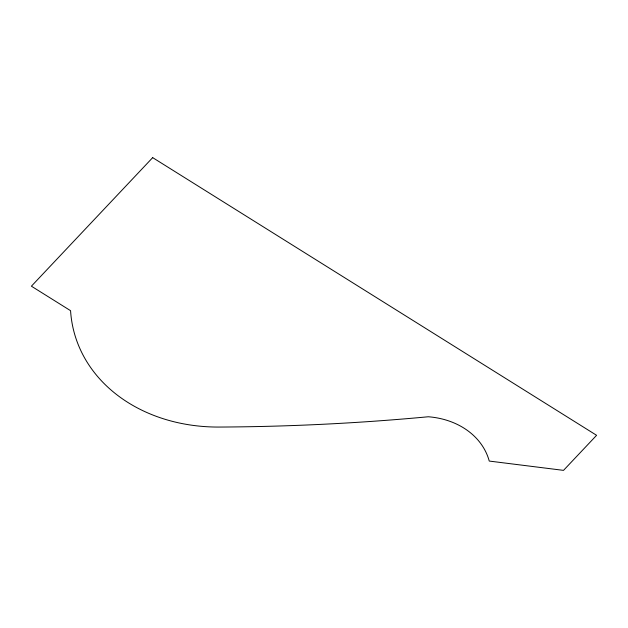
<?xml version="1.0" encoding="UTF-8"?>
<svg xmlns="http://www.w3.org/2000/svg" width="628" height="628" viewBox="0 0 628 628"><rect width="100%" height="100%" fill="white"/><g stroke="black" fill="none" stroke-linecap="round" stroke-linejoin="round"><path stroke-width="0.94" d="M152.683 157.636L31.4 286.187L70.572 310.687A164.191 133.999 -13.3 0 0 220.499 427.048A1981.725 1617.359 -13.3 0 0 428.312 416.764A77.425 63.185 -13.3 0 1 489.243 461.07L563.52 470.364L596.6 435.306L152.683 157.636"/></g></svg>
